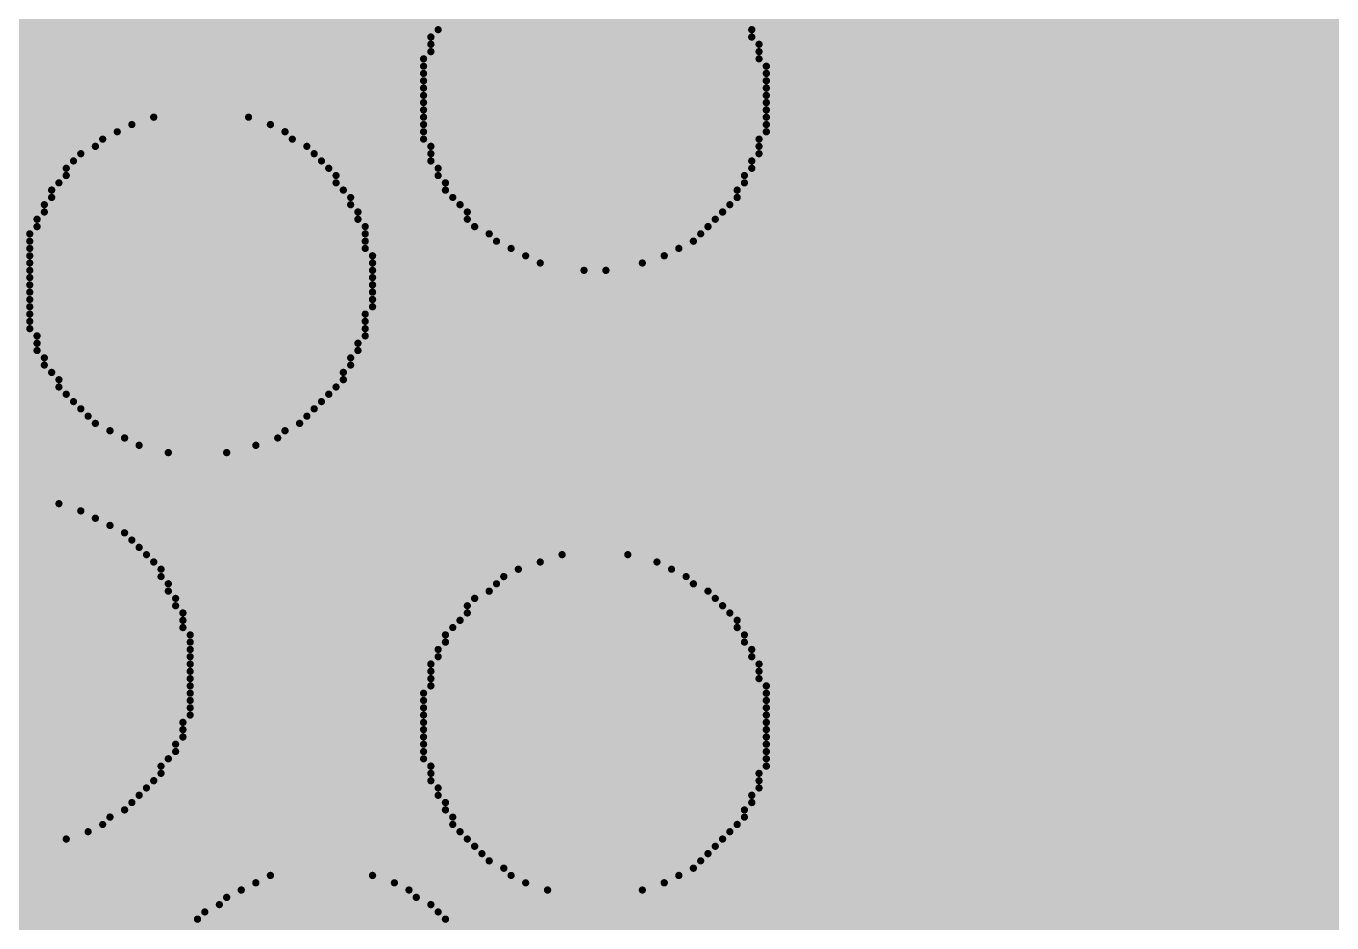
# Model space of a CAD drawing. Header units: inches. Extents: x 0 to 5455, y -5 to 5444.
# Drawn here: x 19.998 to 21.135, y 33.281 to 34.062 of the extents above; entities that cross this region are included whole.
import ezdxf

# ---------------------------------------------------------------- set-up
doc = ezdxf.new("R2010")
doc.units = ezdxf.units.IN
for name, color, linetype in [('Bottom Overlay', 54, 'Continuous'), ('PCBD Notes', 76, 'Continuous'), ('Top Courtyard', 56, 'Continuous'), ('Top Layer', 1, 'Continuous'), ('Top Solder', 216, 'Continuous')]:
    doc.layers.add(name, color=color, linetype=linetype)

# ---------------------------------------------------------------- blocks, each defined once
blk = doc.blocks.new('FIDUCIAL_IPC_7351A_31')
at = {"layer": 'Top Layer'}
h = blk.add_hatch(color=1, dxfattribs=at)
edge = h.paths.add_edge_path()
edge.add_arc((0, 0), 0.5, 0, 360)
at = {"layer": 'Top Solder'}
h = blk.add_hatch(color=216, dxfattribs=at)
edge = h.paths.add_edge_path()
edge.add_arc((0, 0), 1.5, 0, 360)
at = {"layer": 'PCBD Notes'}
blk.add_lwpolyline([(5, 0, 0.254, 0.254, 1), (-5, 0, 0.254, 0.254, 1)], format="xyseb", close=True, dxfattribs=at)
at = {"layer": 'Top Courtyard'}
for points in [[(0, -0.5, 0.1, 0.1, 0), (0, 0.5, 0.1, 0.1, 0)], [(-0.5, 0, 0.1, 0.1, 0), (0.5, 0, 0.1, 0.1, 0)]]:
    blk.add_lwpolyline(points, format="xyseb", dxfattribs=at)
for points in [[(-0.525, 0, 0.05, 0.05, 1), (-0.475, 0, 0.05, 0.05, 1)], [(-0.025, -0.5, 0.05, 0.05, 1), (0.025, -0.5, 0.05, 0.05, 1)]]:
    blk.add_lwpolyline(points, format="xyseb", close=True, dxfattribs=at)
blk = doc.blocks.new('5394DE47_A0E8_4329_8464_7791B7C19310_33')
at = {"layer": 'Bottom Overlay'}
for points in [[(1.697, -4.3278, 0.00635, 0.00635, 0), (1.4811, -4.3278, 0.00635, 0.00635, 0)], [(1.6906, -4.3341, 0.00635, 0.00635, 0), (1.4874, -4.3341, 0.00635, 0.00635, 0)], [(1.6779, -4.3405, 0.00635, 0.00635, 0), (1.4938, -4.3405, 0.00635, 0.00635, 0)], [(1.3922, -4.3532, 0.00635, 0.00635, 0), (1.3096, -4.3532, 0.00635, 0.00635, 0)], [(1.6716, -4.3468, 0.00635, 0.00635, 0), (1.5065, -4.3468, 0.00635, 0.00635, 0)], [(1.6589, -4.3532, 0.00635, 0.00635, 0), (1.5128, -4.3532, 0.00635, 0.00635, 0)], [(1.4239, -4.3659, 0.00635, 0.00635, 0), (1.2779, -4.3659, 0.00635, 0.00635, 0)], [(1.4112, -4.3595, 0.00635, 0.00635, 0), (1.2906, -4.3595, 0.00635, 0.00635, 0)], [(1.6462, -4.3595, 0.00635, 0.00635, 0), (1.5255, -4.3595, 0.00635, 0.00635, 0)], [(1.6335, -4.3659, 0.00635, 0.00635, 0), (1.5446, -4.3659, 0.00635, 0.00635, 0)], [(1.443, -4.3786, 0.00635, 0.00635, 0), (1.2588, -4.3786, 0.00635, 0.00635, 0)], [(1.4303, -4.3722, 0.00635, 0.00635, 0), (1.2652, -4.3722, 0.00635, 0.00635, 0)], [(1.4557, -4.3913, 0.00635, 0.00635, 0), (1.2461, -4.3913, 0.00635, 0.00635, 0)], [(1.4493, -4.3849, 0.00635, 0.00635, 0), (1.2525, -4.3849, 0.00635, 0.00635, 0)], [(1.462, -4.3976, 0.00635, 0.00635, 0), (1.2398, -4.3976, 0.00635, 0.00635, 0)], [(1.8875, -4.3976, 0.00635, 0.00635, 0), (1.8113, -4.3976, 0.00635, 0.00635, 0)], [(1.4747, -4.4103, 0.00635, 0.00635, 0), (1.2271, -4.4103, 0.00635, 0.00635, 0)], [(1.4684, -4.404, 0.00635, 0.00635, 0), (1.2334, -4.404, 0.00635, 0.00635, 0)], [(1.9256, -4.4103, 0.00635, 0.00635, 0), (1.7795, -4.4103, 0.00635, 0.00635, 0)], [(1.9065, -4.404, 0.00635, 0.00635, 0), (1.7922, -4.404, 0.00635, 0.00635, 0)], [(1.4747, -4.4167, 0.00635, 0.00635, 0), (1.2207, -4.4167, 0.00635, 0.00635, 0)], [(1.4811, -4.423, 0.00635, 0.00635, 0), (1.2207, -4.423, 0.00635, 0.00635, 0)], [(1.9446, -4.423, 0.00635, 0.00635, 0), (1.7605, -4.423, 0.00635, 0.00635, 0)], [(1.9319, -4.4167, 0.00635, 0.00635, 0), (1.7732, -4.4167, 0.00635, 0.00635, 0)], [(1.4811, -4.4294, 0.00635, 0.00635, 0), (1.2144, -4.4294, 0.00635, 0.00635, 0)], [(1.4874, -4.4357, 0.00635, 0.00635, 0), (1.2144, -4.4357, 0.00635, 0.00635, 0)], [(1.9573, -4.4357, 0.00635, 0.00635, 0), (1.7478, -4.4357, 0.00635, 0.00635, 0)], [(1.951, -4.4294, 0.00635, 0.00635, 0), (1.7541, -4.4294, 0.00635, 0.00635, 0)], [(1.4874, -4.4421, 0.00635, 0.00635, 0), (1.208, -4.4421, 0.00635, 0.00635, 0)], [(1.4938, -4.4484, 0.00635, 0.00635, 0), (1.208, -4.4484, 0.00635, 0.00635, 0)], [(1.97, -4.4484, 0.00635, 0.00635, 0), (1.7351, -4.4484, 0.00635, 0.00635, 0)], [(1.9637, -4.4421, 0.00635, 0.00635, 0), (1.7414, -4.4421, 0.00635, 0.00635, 0)], [(1.4938, -4.4548, 0.00635, 0.00635, 0), (1.208, -4.4548, 0.00635, 0.00635, 0)], [(1.9764, -4.4548, 0.00635, 0.00635, 0), (1.7287, -4.4548, 0.00635, 0.00635, 0)], [(1.4938, -4.4611, 0.00635, 0.00635, 0), (1.2017, -4.4611, 0.00635, 0.00635, 0)], [(1.5001, -4.4675, 0.00635, 0.00635, 0), (1.2017, -4.4675, 0.00635, 0.00635, 0)], [(1.9827, -4.4675, 0.00635, 0.00635, 0), (1.7224, -4.4675, 0.00635, 0.00635, 0)], [(1.9764, -4.4611, 0.00635, 0.00635, 0), (1.7287, -4.4611, 0.00635, 0.00635, 0)], [(1.5001, -4.4738, 0.00635, 0.00635, 0), (1.2017, -4.4738, 0.00635, 0.00635, 0)], [(1.5001, -4.4802, 0.00635, 0.00635, 0), (1.2017, -4.4802, 0.00635, 0.00635, 0)], [(1.9827, -4.4738, 0.00635, 0.00635, 0), (1.716, -4.4738, 0.00635, 0.00635, 0)], [(1.9891, -4.4802, 0.00635, 0.00635, 0), (1.716, -4.4802, 0.00635, 0.00635, 0)], [(1.5001, -4.4865, 0.00635, 0.00635, 0), (1.2017, -4.4865, 0.00635, 0.00635, 0)], [(1.5001, -4.4929, 0.00635, 0.00635, 0), (1.2017, -4.4929, 0.00635, 0.00635, 0)], [(1.9891, -4.4865, 0.00635, 0.00635, 0), (1.7097, -4.4865, 0.00635, 0.00635, 0)], [(1.9954, -4.4929, 0.00635, 0.00635, 0), (1.7097, -4.4929, 0.00635, 0.00635, 0)], [(1.5001, -4.4992, 0.00635, 0.00635, 0), (1.2017, -4.4992, 0.00635, 0.00635, 0)], [(1.9954, -4.4992, 0.00635, 0.00635, 0), (1.7097, -4.4992, 0.00635, 0.00635, 0)], [(1.5001, -4.5056, 0.00635, 0.00635, 0), (1.2017, -4.5056, 0.00635, 0.00635, 0)], [(1.5001, -4.5119, 0.00635, 0.00635, 0), (1.2017, -4.5119, 0.00635, 0.00635, 0)], [(1.9954, -4.5056, 0.00635, 0.00635, 0), (1.7033, -4.5056, 0.00635, 0.00635, 0)], [(2.0018, -4.5119, 0.00635, 0.00635, 0), (1.7033, -4.5119, 0.00635, 0.00635, 0)], [(1.5001, -4.5183, 0.00635, 0.00635, 0), (1.2017, -4.5183, 0.00635, 0.00635, 0)], [(1.5001, -4.5246, 0.00635, 0.00635, 0), (1.2017, -4.5246, 0.00635, 0.00635, 0)], [(2.0018, -4.5183, 0.00635, 0.00635, 0), (1.7033, -4.5183, 0.00635, 0.00635, 0)], [(2.0018, -4.5246, 0.00635, 0.00635, 0), (1.7033, -4.5246, 0.00635, 0.00635, 0)], [(1.4938, -4.531, 0.00635, 0.00635, 0), (1.2017, -4.531, 0.00635, 0.00635, 0)], [(1.4938, -4.5373, 0.00635, 0.00635, 0), (1.208, -4.5373, 0.00635, 0.00635, 0)], [(2.0018, -4.531, 0.00635, 0.00635, 0), (1.7033, -4.531, 0.00635, 0.00635, 0)], [(2.0018, -4.5373, 0.00635, 0.00635, 0), (1.7033, -4.5373, 0.00635, 0.00635, 0)], [(1.4938, -4.5437, 0.00635, 0.00635, 0), (1.208, -4.5437, 0.00635, 0.00635, 0)], [(1.4938, -4.55, 0.00635, 0.00635, 0), (1.208, -4.55, 0.00635, 0.00635, 0)], [(2.0018, -4.5437, 0.00635, 0.00635, 0), (1.7033, -4.5437, 0.00635, 0.00635, 0)], [(2.0018, -4.55, 0.00635, 0.00635, 0), (1.7033, -4.55, 0.00635, 0.00635, 0)], [(1.4874, -4.5564, 0.00635, 0.00635, 0), (1.2144, -4.5564, 0.00635, 0.00635, 0)], [(2.0018, -4.5564, 0.00635, 0.00635, 0), (1.7033, -4.5564, 0.00635, 0.00635, 0)], [(1.4874, -4.5627, 0.00635, 0.00635, 0), (1.2144, -4.5627, 0.00635, 0.00635, 0)], [(1.4811, -4.5691, 0.00635, 0.00635, 0), (1.2207, -4.5691, 0.00635, 0.00635, 0)], [(2.0018, -4.5627, 0.00635, 0.00635, 0), (1.7033, -4.5627, 0.00635, 0.00635, 0)], [(2.0018, -4.5691, 0.00635, 0.00635, 0), (1.7033, -4.5691, 0.00635, 0.00635, 0)], [(1.4811, -4.5754, 0.00635, 0.00635, 0), (1.2207, -4.5754, 0.00635, 0.00635, 0)], [(1.4747, -4.5818, 0.00635, 0.00635, 0), (1.2271, -4.5818, 0.00635, 0.00635, 0)], [(1.9954, -4.5754, 0.00635, 0.00635, 0), (1.7033, -4.5754, 0.00635, 0.00635, 0)], [(1.9954, -4.5818, 0.00635, 0.00635, 0), (1.7097, -4.5818, 0.00635, 0.00635, 0)], [(1.4684, -4.5881, 0.00635, 0.00635, 0), (1.2271, -4.5881, 0.00635, 0.00635, 0)], [(1.462, -4.5945, 0.00635, 0.00635, 0), (1.2334, -4.5945, 0.00635, 0.00635, 0)], [(1.9954, -4.5881, 0.00635, 0.00635, 0), (1.7097, -4.5881, 0.00635, 0.00635, 0)], [(1.9954, -4.5945, 0.00635, 0.00635, 0), (1.7097, -4.5945, 0.00635, 0.00635, 0)], [(1.462, -4.6008, 0.00635, 0.00635, 0), (1.2398, -4.6008, 0.00635, 0.00635, 0)], [(1.4557, -4.6072, 0.00635, 0.00635, 0), (1.2461, -4.6072, 0.00635, 0.00635, 0)], [(1.9891, -4.6008, 0.00635, 0.00635, 0), (1.716, -4.6008, 0.00635, 0.00635, 0)], [(1.9891, -4.6072, 0.00635, 0.00635, 0), (1.716, -4.6072, 0.00635, 0.00635, 0)], [(1.443, -4.6135, 0.00635, 0.00635, 0), (1.2525, -4.6135, 0.00635, 0.00635, 0)], [(1.9827, -4.6135, 0.00635, 0.00635, 0), (1.7224, -4.6135, 0.00635, 0.00635, 0)], [(1.4366, -4.6199, 0.00635, 0.00635, 0), (1.2652, -4.6199, 0.00635, 0.00635, 0)], [(1.4303, -4.6262, 0.00635, 0.00635, 0), (1.2715, -4.6262, 0.00635, 0.00635, 0)], [(1.9827, -4.6199, 0.00635, 0.00635, 0), (1.7224, -4.6199, 0.00635, 0.00635, 0)], [(1.9764, -4.6262, 0.00635, 0.00635, 0), (1.7287, -4.6262, 0.00635, 0.00635, 0)], [(1.4176, -4.6326, 0.00635, 0.00635, 0), (1.2842, -4.6326, 0.00635, 0.00635, 0)], [(1.3985, -4.6389, 0.00635, 0.00635, 0), (1.2969, -4.6389, 0.00635, 0.00635, 0)], [(1.97, -4.6326, 0.00635, 0.00635, 0), (1.7287, -4.6326, 0.00635, 0.00635, 0)], [(1.97, -4.6389, 0.00635, 0.00635, 0), (1.7351, -4.6389, 0.00635, 0.00635, 0)], [(1.3795, -4.6453, 0.00635, 0.00635, 0), (1.3223, -4.6453, 0.00635, 0.00635, 0)], [(1.9637, -4.6453, 0.00635, 0.00635, 0), (1.7414, -4.6453, 0.00635, 0.00635, 0)], [(1.9573, -4.6516, 0.00635, 0.00635, 0), (1.7478, -4.6516, 0.00635, 0.00635, 0)], [(1.951, -4.658, 0.00635, 0.00635, 0), (1.7541, -4.658, 0.00635, 0.00635, 0)], [(1.9383, -4.6643, 0.00635, 0.00635, 0), (1.7605, -4.6643, 0.00635, 0.00635, 0)], [(1.9319, -4.6707, 0.00635, 0.00635, 0), (1.7732, -4.6707, 0.00635, 0.00635, 0)], [(1.9192, -4.677, 0.00635, 0.00635, 0), (1.7859, -4.677, 0.00635, 0.00635, 0)], [(1.9065, -4.6834, 0.00635, 0.00635, 0), (1.7986, -4.6834, 0.00635, 0.00635, 0)], [(1.8811, -4.6897, 0.00635, 0.00635, 0), (1.8176, -4.6897, 0.00635, 0.00635, 0)], [(1.7478, -4.7405, 0.00635, 0.00635, 0), (1.6462, -4.7405, 0.00635, 0.00635, 0)], [(1.7224, -4.7342, 0.00635, 0.00635, 0), (1.6716, -4.7342, 0.00635, 0.00635, 0)], [(1.7732, -4.7532, 0.00635, 0.00635, 0), (1.6208, -4.7532, 0.00635, 0.00635, 0)], [(1.7605, -4.7469, 0.00635, 0.00635, 0), (1.6271, -4.7469, 0.00635, 0.00635, 0)], [(1.7922, -4.7659, 0.00635, 0.00635, 0), (1.6017, -4.7659, 0.00635, 0.00635, 0)], [(1.7859, -4.7596, 0.00635, 0.00635, 0), (1.6081, -4.7596, 0.00635, 0.00635, 0)], [(1.7986, -4.7723, 0.00635, 0.00635, 0), (1.5954, -4.7723, 0.00635, 0.00635, 0)], [(1.8113, -4.785, 0.00635, 0.00635, 0), (1.5827, -4.785, 0.00635, 0.00635, 0)], [(1.8049, -4.7786, 0.00635, 0.00635, 0), (1.589, -4.7786, 0.00635, 0.00635, 0)], [(1.8176, -4.7977, 0.00635, 0.00635, 0), (1.57, -4.7977, 0.00635, 0.00635, 0)], [(1.8176, -4.7913, 0.00635, 0.00635, 0), (1.5763, -4.7913, 0.00635, 0.00635, 0)], [(1.8303, -4.8104, 0.00635, 0.00635, 0), (1.5636, -4.8104, 0.00635, 0.00635, 0)], [(1.824, -4.804, 0.00635, 0.00635, 0), (1.57, -4.804, 0.00635, 0.00635, 0)], [(1.8367, -4.8231, 0.00635, 0.00635, 0), (1.5573, -4.8231, 0.00635, 0.00635, 0)], [(1.8303, -4.8167, 0.00635, 0.00635, 0), (1.5636, -4.8167, 0.00635, 0.00635, 0)], [(1.8367, -4.8294, 0.00635, 0.00635, 0), (1.5573, -4.8294, 0.00635, 0.00635, 0)], [(1.8367, -4.8358, 0.00635, 0.00635, 0), (1.5509, -4.8358, 0.00635, 0.00635, 0)], [(1.843, -4.8421, 0.00635, 0.00635, 0), (1.5509, -4.8421, 0.00635, 0.00635, 0)], [(1.843, -4.8485, 0.00635, 0.00635, 0), (1.5509, -4.8485, 0.00635, 0.00635, 0)], [(1.843, -4.8548, 0.00635, 0.00635, 0), (1.5509, -4.8548, 0.00635, 0.00635, 0)], [(1.843, -4.8612, 0.00635, 0.00635, 0), (1.5446, -4.8612, 0.00635, 0.00635, 0)], [(1.843, -4.8675, 0.00635, 0.00635, 0), (1.5446, -4.8675, 0.00635, 0.00635, 0)], [(1.843, -4.8739, 0.00635, 0.00635, 0), (1.5446, -4.8739, 0.00635, 0.00635, 0)], [(1.843, -4.8802, 0.00635, 0.00635, 0), (1.5446, -4.8802, 0.00635, 0.00635, 0)], [(1.843, -4.8866, 0.00635, 0.00635, 0), (1.5446, -4.8866, 0.00635, 0.00635, 0)], [(1.3985, -4.8993, 0.00635, 0.00635, 0), (1.3096, -4.8993, 0.00635, 0.00635, 0)], [(1.3604, -4.8929, 0.00635, 0.00635, 0), (1.3414, -4.8929, 0.00635, 0.00635, 0)], [(1.843, -4.8929, 0.00635, 0.00635, 0), (1.5446, -4.8929, 0.00635, 0.00635, 0)], [(1.843, -4.8993, 0.00635, 0.00635, 0), (1.5446, -4.8993, 0.00635, 0.00635, 0)], [(1.4239, -4.912, 0.00635, 0.00635, 0), (1.2779, -4.912, 0.00635, 0.00635, 0)], [(1.4112, -4.9056, 0.00635, 0.00635, 0), (1.2906, -4.9056, 0.00635, 0.00635, 0)], [(1.843, -4.9056, 0.00635, 0.00635, 0), (1.5446, -4.9056, 0.00635, 0.00635, 0)], [(1.843, -4.912, 0.00635, 0.00635, 0), (1.5509, -4.912, 0.00635, 0.00635, 0)], [(1.443, -4.9247, 0.00635, 0.00635, 0), (1.2588, -4.9247, 0.00635, 0.00635, 0)], [(1.4366, -4.9183, 0.00635, 0.00635, 0), (1.2652, -4.9183, 0.00635, 0.00635, 0)], [(1.843, -4.9183, 0.00635, 0.00635, 0), (1.5509, -4.9183, 0.00635, 0.00635, 0)], [(1.843, -4.9247, 0.00635, 0.00635, 0), (1.5509, -4.9247, 0.00635, 0.00635, 0)], [(1.462, -4.9374, 0.00635, 0.00635, 0), (1.2461, -4.9374, 0.00635, 0.00635, 0)], [(1.4557, -4.931, 0.00635, 0.00635, 0), (1.2525, -4.931, 0.00635, 0.00635, 0)], [(1.8367, -4.931, 0.00635, 0.00635, 0), (1.5509, -4.931, 0.00635, 0.00635, 0)], [(1.8367, -4.9374, 0.00635, 0.00635, 0), (1.5573, -4.9374, 0.00635, 0.00635, 0)], [(1.462, -4.9437, 0.00635, 0.00635, 0), (1.2398, -4.9437, 0.00635, 0.00635, 0)], [(1.8303, -4.9437, 0.00635, 0.00635, 0), (1.5573, -4.9437, 0.00635, 0.00635, 0)], [(1.4747, -4.9564, 0.00635, 0.00635, 0), (1.2271, -4.9564, 0.00635, 0.00635, 0)], [(1.4684, -4.9501, 0.00635, 0.00635, 0), (1.2334, -4.9501, 0.00635, 0.00635, 0)], [(1.8303, -4.9501, 0.00635, 0.00635, 0), (1.5636, -4.9501, 0.00635, 0.00635, 0)], [(1.824, -4.9564, 0.00635, 0.00635, 0), (1.5636, -4.9564, 0.00635, 0.00635, 0)], [(1.4811, -4.9691, 0.00635, 0.00635, 0), (1.2207, -4.9691, 0.00635, 0.00635, 0)], [(1.4811, -4.9628, 0.00635, 0.00635, 0), (1.2271, -4.9628, 0.00635, 0.00635, 0)], [(1.824, -4.9628, 0.00635, 0.00635, 0), (1.57, -4.9628, 0.00635, 0.00635, 0)], [(1.8176, -4.9691, 0.00635, 0.00635, 0), (1.5763, -4.9691, 0.00635, 0.00635, 0)], [(1.4874, -4.9818, 0.00635, 0.00635, 0), (1.2144, -4.9818, 0.00635, 0.00635, 0)], [(1.4874, -4.9755, 0.00635, 0.00635, 0), (1.2207, -4.9755, 0.00635, 0.00635, 0)], [(1.8113, -4.9755, 0.00635, 0.00635, 0), (1.5763, -4.9755, 0.00635, 0.00635, 0)], [(1.8113, -4.9818, 0.00635, 0.00635, 0), (1.5827, -4.9818, 0.00635, 0.00635, 0)], [(1.4938, -4.9882, 0.00635, 0.00635, 0), (1.2144, -4.9882, 0.00635, 0.00635, 0)], [(1.8049, -4.9882, 0.00635, 0.00635, 0), (1.589, -4.9882, 0.00635, 0.00635, 0)], [(1.4938, -4.9945, 0.00635, 0.00635, 0), (1.208, -4.9945, 0.00635, 0.00635, 0)], [(1.4938, -5.0009, 0.00635, 0.00635, 0), (1.208, -5.0009, 0.00635, 0.00635, 0)], [(1.7986, -4.9945, 0.00635, 0.00635, 0), (1.5954, -4.9945, 0.00635, 0.00635, 0)], [(1.7859, -5.0009, 0.00635, 0.00635, 0), (1.6017, -5.0009, 0.00635, 0.00635, 0)], [(1.5001, -5.0136, 0.00635, 0.00635, 0), (1.2017, -5.0136, 0.00635, 0.00635, 0)], [(1.5001, -5.0072, 0.00635, 0.00635, 0), (1.208, -5.0072, 0.00635, 0.00635, 0)], [(1.7795, -5.0072, 0.00635, 0.00635, 0), (1.6144, -5.0072, 0.00635, 0.00635, 0)], [(1.7668, -5.0136, 0.00635, 0.00635, 0), (1.6208, -5.0136, 0.00635, 0.00635, 0)], [(1.5001, -5.0199, 0.00635, 0.00635, 0), (1.2017, -5.0199, 0.00635, 0.00635, 0)], [(1.5001, -5.0263, 0.00635, 0.00635, 0), (1.2017, -5.0263, 0.00635, 0.00635, 0)], [(1.7541, -5.0199, 0.00635, 0.00635, 0), (1.6335, -5.0199, 0.00635, 0.00635, 0)], [(1.7351, -5.0263, 0.00635, 0.00635, 0), (1.6525, -5.0263, 0.00635, 0.00635, 0)], [(1.5001, -5.0326, 0.00635, 0.00635, 0), (1.2017, -5.0326, 0.00635, 0.00635, 0)], [(1.5001, -5.039, 0.00635, 0.00635, 0), (1.2017, -5.039, 0.00635, 0.00635, 0)], [(1.5001, -5.0453, 0.00635, 0.00635, 0), (1.2017, -5.0453, 0.00635, 0.00635, 0)], [(1.5001, -5.0517, 0.00635, 0.00635, 0), (1.2017, -5.0517, 0.00635, 0.00635, 0)], [(1.5001, -5.058, 0.00635, 0.00635, 0), (1.2017, -5.058, 0.00635, 0.00635, 0)], [(1.5001, -5.0644, 0.00635, 0.00635, 0), (1.2017, -5.0644, 0.00635, 0.00635, 0)], [(1.5001, -5.0707, 0.00635, 0.00635, 0), (1.2017, -5.0707, 0.00635, 0.00635, 0)], [(1.5001, -5.0771, 0.00635, 0.00635, 0), (1.208, -5.0771, 0.00635, 0.00635, 0)], [(1.4938, -5.0834, 0.00635, 0.00635, 0), (1.208, -5.0834, 0.00635, 0.00635, 0)], [(1.4938, -5.0898, 0.00635, 0.00635, 0), (1.208, -5.0898, 0.00635, 0.00635, 0)], [(1.4938, -5.0961, 0.00635, 0.00635, 0), (1.2144, -5.0961, 0.00635, 0.00635, 0)], [(1.4874, -5.1025, 0.00635, 0.00635, 0), (1.2144, -5.1025, 0.00635, 0.00635, 0)]]:
    blk.add_lwpolyline(points, format="xyseb", dxfattribs=at)
for points in [[(1.4795, -4.3278, 0.00317, 0.00317, 1), (1.4827, -4.3278, 0.00317, 0.00317, 1)], [(1.4859, -4.3341, 0.00317, 0.00317, 1), (1.489, -4.3341, 0.00317, 0.00317, 1)], [(1.6891, -4.3341, 0.00317, 0.00317, 1), (1.6922, -4.3341, 0.00317, 0.00317, 1)], [(1.6954, -4.3278, 0.00317, 0.00317, 1), (1.6986, -4.3278, 0.00317, 0.00317, 1)], [(1.4922, -4.3405, 0.00317, 0.00317, 1), (1.4954, -4.3405, 0.00317, 0.00317, 1)], [(1.6764, -4.3405, 0.00317, 0.00317, 1), (1.6795, -4.3405, 0.00317, 0.00317, 1)], [(1.3081, -4.3532, 0.00317, 0.00317, 1), (1.3112, -4.3532, 0.00317, 0.00317, 1)], [(1.3906, -4.3532, 0.00317, 0.00317, 1), (1.3938, -4.3532, 0.00317, 0.00317, 1)], [(1.5049, -4.3468, 0.00317, 0.00317, 1), (1.5081, -4.3468, 0.00317, 0.00317, 1)], [(1.5113, -4.3532, 0.00317, 0.00317, 1), (1.5144, -4.3532, 0.00317, 0.00317, 1)], [(1.6573, -4.3532, 0.00317, 0.00317, 1), (1.6605, -4.3532, 0.00317, 0.00317, 1)], [(1.67, -4.3468, 0.00317, 0.00317, 1), (1.6732, -4.3468, 0.00317, 0.00317, 1)], [(1.2763, -4.3659, 0.00317, 0.00317, 1), (1.2795, -4.3659, 0.00317, 0.00317, 1)], [(1.289, -4.3595, 0.00317, 0.00317, 1), (1.2922, -4.3595, 0.00317, 0.00317, 1)], [(1.4097, -4.3595, 0.00317, 0.00317, 1), (1.4128, -4.3595, 0.00317, 0.00317, 1)], [(1.4224, -4.3659, 0.00317, 0.00317, 1), (1.4255, -4.3659, 0.00317, 0.00317, 1)], [(1.524, -4.3595, 0.00317, 0.00317, 1), (1.5271, -4.3595, 0.00317, 0.00317, 1)], [(1.543, -4.3659, 0.00317, 0.00317, 1), (1.5462, -4.3659, 0.00317, 0.00317, 1)], [(1.6319, -4.3659, 0.00317, 0.00317, 1), (1.6351, -4.3659, 0.00317, 0.00317, 1)], [(1.6446, -4.3595, 0.00317, 0.00317, 1), (1.6478, -4.3595, 0.00317, 0.00317, 1)], [(1.2573, -4.3786, 0.00317, 0.00317, 1), (1.2604, -4.3786, 0.00317, 0.00317, 1)], [(1.2636, -4.3722, 0.00317, 0.00317, 1), (1.2668, -4.3722, 0.00317, 0.00317, 1)], [(1.4287, -4.3722, 0.00317, 0.00317, 1), (1.4319, -4.3722, 0.00317, 0.00317, 1)], [(1.4414, -4.3786, 0.00317, 0.00317, 1), (1.4446, -4.3786, 0.00317, 0.00317, 1)], [(1.2446, -4.3913, 0.00317, 0.00317, 1), (1.2477, -4.3913, 0.00317, 0.00317, 1)], [(1.2509, -4.3849, 0.00317, 0.00317, 1), (1.2541, -4.3849, 0.00317, 0.00317, 1)], [(1.4478, -4.3849, 0.00317, 0.00317, 1), (1.4509, -4.3849, 0.00317, 0.00317, 1)], [(1.4541, -4.3913, 0.00317, 0.00317, 1), (1.4573, -4.3913, 0.00317, 0.00317, 1)], [(1.2382, -4.3976, 0.00317, 0.00317, 1), (1.2414, -4.3976, 0.00317, 0.00317, 1)], [(1.4605, -4.3976, 0.00317, 0.00317, 1), (1.4636, -4.3976, 0.00317, 0.00317, 1)], [(1.8097, -4.3976, 0.00317, 0.00317, 1), (1.8129, -4.3976, 0.00317, 0.00317, 1)], [(1.2255, -4.4103, 0.00317, 0.00317, 1), (1.2287, -4.4103, 0.00317, 0.00317, 1)], [(1.2319, -4.404, 0.00317, 0.00317, 1), (1.235, -4.404, 0.00317, 0.00317, 1)], [(1.4668, -4.404, 0.00317, 0.00317, 1), (1.47, -4.404, 0.00317, 0.00317, 1)], [(1.4732, -4.4103, 0.00317, 0.00317, 1), (1.4763, -4.4103, 0.00317, 0.00317, 1)], [(1.778, -4.4103, 0.00317, 0.00317, 1), (1.7811, -4.4103, 0.00317, 0.00317, 1)], [(1.7907, -4.404, 0.00317, 0.00317, 1), (1.7938, -4.404, 0.00317, 0.00317, 1)], [(1.2192, -4.4167, 0.00317, 0.00317, 1), (1.2223, -4.4167, 0.00317, 0.00317, 1)], [(1.2192, -4.423, 0.00317, 0.00317, 1), (1.2223, -4.423, 0.00317, 0.00317, 1)], [(1.4732, -4.4167, 0.00317, 0.00317, 1), (1.4763, -4.4167, 0.00317, 0.00317, 1)], [(1.4795, -4.423, 0.00317, 0.00317, 1), (1.4827, -4.423, 0.00317, 0.00317, 1)], [(1.7589, -4.423, 0.00317, 0.00317, 1), (1.7621, -4.423, 0.00317, 0.00317, 1)], [(1.7716, -4.4167, 0.00317, 0.00317, 1), (1.7748, -4.4167, 0.00317, 0.00317, 1)], [(1.2128, -4.4294, 0.00317, 0.00317, 1), (1.216, -4.4294, 0.00317, 0.00317, 1)], [(1.2128, -4.4357, 0.00317, 0.00317, 1), (1.216, -4.4357, 0.00317, 0.00317, 1)], [(1.4795, -4.4294, 0.00317, 0.00317, 1), (1.4827, -4.4294, 0.00317, 0.00317, 1)], [(1.4859, -4.4357, 0.00317, 0.00317, 1), (1.489, -4.4357, 0.00317, 0.00317, 1)], [(1.7462, -4.4357, 0.00317, 0.00317, 1), (1.7494, -4.4357, 0.00317, 0.00317, 1)], [(1.7526, -4.4294, 0.00317, 0.00317, 1), (1.7557, -4.4294, 0.00317, 0.00317, 1)], [(1.2065, -4.4421, 0.00317, 0.00317, 1), (1.2096, -4.4421, 0.00317, 0.00317, 1)], [(1.2065, -4.4484, 0.00317, 0.00317, 1), (1.2096, -4.4484, 0.00317, 0.00317, 1)], [(1.4859, -4.4421, 0.00317, 0.00317, 1), (1.489, -4.4421, 0.00317, 0.00317, 1)], [(1.4922, -4.4484, 0.00317, 0.00317, 1), (1.4954, -4.4484, 0.00317, 0.00317, 1)], [(1.7335, -4.4484, 0.00317, 0.00317, 1), (1.7367, -4.4484, 0.00317, 0.00317, 1)], [(1.7399, -4.4421, 0.00317, 0.00317, 1), (1.743, -4.4421, 0.00317, 0.00317, 1)], [(1.2065, -4.4548, 0.00317, 0.00317, 1), (1.2096, -4.4548, 0.00317, 0.00317, 1)], [(1.4922, -4.4548, 0.00317, 0.00317, 1), (1.4954, -4.4548, 0.00317, 0.00317, 1)], [(1.7272, -4.4548, 0.00317, 0.00317, 1), (1.7303, -4.4548, 0.00317, 0.00317, 1)], [(1.2001, -4.4611, 0.00317, 0.00317, 1), (1.2033, -4.4611, 0.00317, 0.00317, 1)], [(1.2001, -4.4675, 0.00317, 0.00317, 1), (1.2033, -4.4675, 0.00317, 0.00317, 1)], [(1.4922, -4.4611, 0.00317, 0.00317, 1), (1.4954, -4.4611, 0.00317, 0.00317, 1)], [(1.4986, -4.4675, 0.00317, 0.00317, 1), (1.5017, -4.4675, 0.00317, 0.00317, 1)], [(1.7208, -4.4675, 0.00317, 0.00317, 1), (1.724, -4.4675, 0.00317, 0.00317, 1)], [(1.7272, -4.4611, 0.00317, 0.00317, 1), (1.7303, -4.4611, 0.00317, 0.00317, 1)], [(1.2001, -4.4738, 0.00317, 0.00317, 1), (1.2033, -4.4738, 0.00317, 0.00317, 1)], [(1.2001, -4.4802, 0.00317, 0.00317, 1), (1.2033, -4.4802, 0.00317, 0.00317, 1)], [(1.4986, -4.4738, 0.00317, 0.00317, 1), (1.5017, -4.4738, 0.00317, 0.00317, 1)], [(1.4986, -4.4802, 0.00317, 0.00317, 1), (1.5017, -4.4802, 0.00317, 0.00317, 1)], [(1.7145, -4.4738, 0.00317, 0.00317, 1), (1.7176, -4.4738, 0.00317, 0.00317, 1)], [(1.7145, -4.4802, 0.00317, 0.00317, 1), (1.7176, -4.4802, 0.00317, 0.00317, 1)], [(1.2001, -4.4865, 0.00317, 0.00317, 1), (1.2033, -4.4865, 0.00317, 0.00317, 1)], [(1.2001, -4.4929, 0.00317, 0.00317, 1), (1.2033, -4.4929, 0.00317, 0.00317, 1)], [(1.4986, -4.4865, 0.00317, 0.00317, 1), (1.5017, -4.4865, 0.00317, 0.00317, 1)], [(1.4986, -4.4929, 0.00317, 0.00317, 1), (1.5017, -4.4929, 0.00317, 0.00317, 1)], [(1.7081, -4.4865, 0.00317, 0.00317, 1), (1.7113, -4.4865, 0.00317, 0.00317, 1)], [(1.7081, -4.4929, 0.00317, 0.00317, 1), (1.7113, -4.4929, 0.00317, 0.00317, 1)], [(1.2001, -4.4992, 0.00317, 0.00317, 1), (1.2033, -4.4992, 0.00317, 0.00317, 1)], [(1.4986, -4.4992, 0.00317, 0.00317, 1), (1.5017, -4.4992, 0.00317, 0.00317, 1)], [(1.7081, -4.4992, 0.00317, 0.00317, 1), (1.7113, -4.4992, 0.00317, 0.00317, 1)], [(1.2001, -4.5056, 0.00317, 0.00317, 1), (1.2033, -4.5056, 0.00317, 0.00317, 1)], [(1.2001, -4.5119, 0.00317, 0.00317, 1), (1.2033, -4.5119, 0.00317, 0.00317, 1)], [(1.4986, -4.5056, 0.00317, 0.00317, 1), (1.5017, -4.5056, 0.00317, 0.00317, 1)], [(1.4986, -4.5119, 0.00317, 0.00317, 1), (1.5017, -4.5119, 0.00317, 0.00317, 1)], [(1.7018, -4.5056, 0.00317, 0.00317, 1), (1.7049, -4.5056, 0.00317, 0.00317, 1)], [(1.7018, -4.5119, 0.00317, 0.00317, 1), (1.7049, -4.5119, 0.00317, 0.00317, 1)], [(1.2001, -4.5183, 0.00317, 0.00317, 1), (1.2033, -4.5183, 0.00317, 0.00317, 1)], [(1.2001, -4.5246, 0.00317, 0.00317, 1), (1.2033, -4.5246, 0.00317, 0.00317, 1)], [(1.4986, -4.5183, 0.00317, 0.00317, 1), (1.5017, -4.5183, 0.00317, 0.00317, 1)], [(1.4986, -4.5246, 0.00317, 0.00317, 1), (1.5017, -4.5246, 0.00317, 0.00317, 1)], [(1.7018, -4.5183, 0.00317, 0.00317, 1), (1.7049, -4.5183, 0.00317, 0.00317, 1)], [(1.7018, -4.5246, 0.00317, 0.00317, 1), (1.7049, -4.5246, 0.00317, 0.00317, 1)], [(1.2001, -4.531, 0.00317, 0.00317, 1), (1.2033, -4.531, 0.00317, 0.00317, 1)], [(1.2065, -4.5373, 0.00317, 0.00317, 1), (1.2096, -4.5373, 0.00317, 0.00317, 1)], [(1.4922, -4.531, 0.00317, 0.00317, 1), (1.4954, -4.531, 0.00317, 0.00317, 1)], [(1.4922, -4.5373, 0.00317, 0.00317, 1), (1.4954, -4.5373, 0.00317, 0.00317, 1)], [(1.7018, -4.531, 0.00317, 0.00317, 1), (1.7049, -4.531, 0.00317, 0.00317, 1)], [(1.7018, -4.5373, 0.00317, 0.00317, 1), (1.7049, -4.5373, 0.00317, 0.00317, 1)], [(1.2065, -4.5437, 0.00317, 0.00317, 1), (1.2096, -4.5437, 0.00317, 0.00317, 1)], [(1.2065, -4.55, 0.00317, 0.00317, 1), (1.2096, -4.55, 0.00317, 0.00317, 1)], [(1.4922, -4.5437, 0.00317, 0.00317, 1), (1.4954, -4.5437, 0.00317, 0.00317, 1)], [(1.4922, -4.55, 0.00317, 0.00317, 1), (1.4954, -4.55, 0.00317, 0.00317, 1)], [(1.7018, -4.5437, 0.00317, 0.00317, 1), (1.7049, -4.5437, 0.00317, 0.00317, 1)], [(1.7018, -4.55, 0.00317, 0.00317, 1), (1.7049, -4.55, 0.00317, 0.00317, 1)], [(1.2128, -4.5564, 0.00317, 0.00317, 1), (1.216, -4.5564, 0.00317, 0.00317, 1)], [(1.4859, -4.5564, 0.00317, 0.00317, 1), (1.489, -4.5564, 0.00317, 0.00317, 1)], [(1.7018, -4.5564, 0.00317, 0.00317, 1), (1.7049, -4.5564, 0.00317, 0.00317, 1)], [(1.2128, -4.5627, 0.00317, 0.00317, 1), (1.216, -4.5627, 0.00317, 0.00317, 1)], [(1.2192, -4.5691, 0.00317, 0.00317, 1), (1.2223, -4.5691, 0.00317, 0.00317, 1)], [(1.4795, -4.5691, 0.00317, 0.00317, 1), (1.4827, -4.5691, 0.00317, 0.00317, 1)], [(1.4859, -4.5627, 0.00317, 0.00317, 1), (1.489, -4.5627, 0.00317, 0.00317, 1)], [(1.7018, -4.5627, 0.00317, 0.00317, 1), (1.7049, -4.5627, 0.00317, 0.00317, 1)], [(1.7018, -4.5691, 0.00317, 0.00317, 1), (1.7049, -4.5691, 0.00317, 0.00317, 1)], [(1.2192, -4.5754, 0.00317, 0.00317, 1), (1.2223, -4.5754, 0.00317, 0.00317, 1)], [(1.2255, -4.5818, 0.00317, 0.00317, 1), (1.2287, -4.5818, 0.00317, 0.00317, 1)], [(1.4732, -4.5818, 0.00317, 0.00317, 1), (1.4763, -4.5818, 0.00317, 0.00317, 1)], [(1.4795, -4.5754, 0.00317, 0.00317, 1), (1.4827, -4.5754, 0.00317, 0.00317, 1)], [(1.7018, -4.5754, 0.00317, 0.00317, 1), (1.7049, -4.5754, 0.00317, 0.00317, 1)], [(1.7081, -4.5818, 0.00317, 0.00317, 1), (1.7113, -4.5818, 0.00317, 0.00317, 1)], [(1.2255, -4.5881, 0.00317, 0.00317, 1), (1.2287, -4.5881, 0.00317, 0.00317, 1)], [(1.2319, -4.5945, 0.00317, 0.00317, 1), (1.235, -4.5945, 0.00317, 0.00317, 1)], [(1.4605, -4.5945, 0.00317, 0.00317, 1), (1.4636, -4.5945, 0.00317, 0.00317, 1)], [(1.4668, -4.5881, 0.00317, 0.00317, 1), (1.47, -4.5881, 0.00317, 0.00317, 1)], [(1.7081, -4.5881, 0.00317, 0.00317, 1), (1.7113, -4.5881, 0.00317, 0.00317, 1)], [(1.7081, -4.5945, 0.00317, 0.00317, 1), (1.7113, -4.5945, 0.00317, 0.00317, 1)], [(1.2382, -4.6008, 0.00317, 0.00317, 1), (1.2414, -4.6008, 0.00317, 0.00317, 1)], [(1.2446, -4.6072, 0.00317, 0.00317, 1), (1.2477, -4.6072, 0.00317, 0.00317, 1)], [(1.4541, -4.6072, 0.00317, 0.00317, 1), (1.4573, -4.6072, 0.00317, 0.00317, 1)], [(1.4605, -4.6008, 0.00317, 0.00317, 1), (1.4636, -4.6008, 0.00317, 0.00317, 1)], [(1.7145, -4.6008, 0.00317, 0.00317, 1), (1.7176, -4.6008, 0.00317, 0.00317, 1)], [(1.7145, -4.6072, 0.00317, 0.00317, 1), (1.7176, -4.6072, 0.00317, 0.00317, 1)], [(1.2509, -4.6135, 0.00317, 0.00317, 1), (1.2541, -4.6135, 0.00317, 0.00317, 1)], [(1.4414, -4.6135, 0.00317, 0.00317, 1), (1.4446, -4.6135, 0.00317, 0.00317, 1)], [(1.7208, -4.6135, 0.00317, 0.00317, 1), (1.724, -4.6135, 0.00317, 0.00317, 1)], [(1.2636, -4.6199, 0.00317, 0.00317, 1), (1.2668, -4.6199, 0.00317, 0.00317, 1)], [(1.27, -4.6262, 0.00317, 0.00317, 1), (1.2731, -4.6262, 0.00317, 0.00317, 1)], [(1.4287, -4.6262, 0.00317, 0.00317, 1), (1.4319, -4.6262, 0.00317, 0.00317, 1)], [(1.4351, -4.6199, 0.00317, 0.00317, 1), (1.4382, -4.6199, 0.00317, 0.00317, 1)], [(1.7208, -4.6199, 0.00317, 0.00317, 1), (1.724, -4.6199, 0.00317, 0.00317, 1)], [(1.7272, -4.6262, 0.00317, 0.00317, 1), (1.7303, -4.6262, 0.00317, 0.00317, 1)], [(1.2827, -4.6326, 0.00317, 0.00317, 1), (1.2858, -4.6326, 0.00317, 0.00317, 1)], [(1.2954, -4.6389, 0.00317, 0.00317, 1), (1.2985, -4.6389, 0.00317, 0.00317, 1)], [(1.397, -4.6389, 0.00317, 0.00317, 1), (1.4001, -4.6389, 0.00317, 0.00317, 1)], [(1.416, -4.6326, 0.00317, 0.00317, 1), (1.4192, -4.6326, 0.00317, 0.00317, 1)], [(1.7272, -4.6326, 0.00317, 0.00317, 1), (1.7303, -4.6326, 0.00317, 0.00317, 1)], [(1.7335, -4.6389, 0.00317, 0.00317, 1), (1.7367, -4.6389, 0.00317, 0.00317, 1)], [(1.3208, -4.6453, 0.00317, 0.00317, 1), (1.3239, -4.6453, 0.00317, 0.00317, 1)], [(1.3779, -4.6453, 0.00317, 0.00317, 1), (1.3811, -4.6453, 0.00317, 0.00317, 1)], [(1.7399, -4.6453, 0.00317, 0.00317, 1), (1.743, -4.6453, 0.00317, 0.00317, 1)], [(1.7462, -4.6516, 0.00317, 0.00317, 1), (1.7494, -4.6516, 0.00317, 0.00317, 1)], [(1.7526, -4.658, 0.00317, 0.00317, 1), (1.7557, -4.658, 0.00317, 0.00317, 1)], [(1.7589, -4.6643, 0.00317, 0.00317, 1), (1.7621, -4.6643, 0.00317, 0.00317, 1)], [(1.7716, -4.6707, 0.00317, 0.00317, 1), (1.7748, -4.6707, 0.00317, 0.00317, 1)], [(1.7843, -4.677, 0.00317, 0.00317, 1), (1.7875, -4.677, 0.00317, 0.00317, 1)], [(1.797, -4.6834, 0.00317, 0.00317, 1), (1.8002, -4.6834, 0.00317, 0.00317, 1)], [(1.8161, -4.6897, 0.00317, 0.00317, 1), (1.8192, -4.6897, 0.00317, 0.00317, 1)], [(1.6446, -4.7405, 0.00317, 0.00317, 1), (1.6478, -4.7405, 0.00317, 0.00317, 1)], [(1.67, -4.7342, 0.00317, 0.00317, 1), (1.6732, -4.7342, 0.00317, 0.00317, 1)], [(1.7208, -4.7342, 0.00317, 0.00317, 1), (1.724, -4.7342, 0.00317, 0.00317, 1)], [(1.7462, -4.7405, 0.00317, 0.00317, 1), (1.7494, -4.7405, 0.00317, 0.00317, 1)], [(1.6192, -4.7532, 0.00317, 0.00317, 1), (1.6224, -4.7532, 0.00317, 0.00317, 1)], [(1.6256, -4.7469, 0.00317, 0.00317, 1), (1.6287, -4.7469, 0.00317, 0.00317, 1)], [(1.7589, -4.7469, 0.00317, 0.00317, 1), (1.7621, -4.7469, 0.00317, 0.00317, 1)], [(1.7716, -4.7532, 0.00317, 0.00317, 1), (1.7748, -4.7532, 0.00317, 0.00317, 1)], [(1.6002, -4.7659, 0.00317, 0.00317, 1), (1.6033, -4.7659, 0.00317, 0.00317, 1)], [(1.6065, -4.7596, 0.00317, 0.00317, 1), (1.6097, -4.7596, 0.00317, 0.00317, 1)], [(1.7843, -4.7596, 0.00317, 0.00317, 1), (1.7875, -4.7596, 0.00317, 0.00317, 1)], [(1.7907, -4.7659, 0.00317, 0.00317, 1), (1.7938, -4.7659, 0.00317, 0.00317, 1)], [(1.5938, -4.7723, 0.00317, 0.00317, 1), (1.597, -4.7723, 0.00317, 0.00317, 1)], [(1.797, -4.7723, 0.00317, 0.00317, 1), (1.8002, -4.7723, 0.00317, 0.00317, 1)], [(1.5811, -4.785, 0.00317, 0.00317, 1), (1.5843, -4.785, 0.00317, 0.00317, 1)], [(1.5875, -4.7786, 0.00317, 0.00317, 1), (1.5906, -4.7786, 0.00317, 0.00317, 1)], [(1.8034, -4.7786, 0.00317, 0.00317, 1), (1.8065, -4.7786, 0.00317, 0.00317, 1)], [(1.8097, -4.785, 0.00317, 0.00317, 1), (1.8129, -4.785, 0.00317, 0.00317, 1)], [(1.5684, -4.7977, 0.00317, 0.00317, 1), (1.5716, -4.7977, 0.00317, 0.00317, 1)], [(1.5748, -4.7913, 0.00317, 0.00317, 1), (1.5779, -4.7913, 0.00317, 0.00317, 1)], [(1.8161, -4.7913, 0.00317, 0.00317, 1), (1.8192, -4.7913, 0.00317, 0.00317, 1)], [(1.8161, -4.7977, 0.00317, 0.00317, 1), (1.8192, -4.7977, 0.00317, 0.00317, 1)], [(1.5621, -4.8104, 0.00317, 0.00317, 1), (1.5652, -4.8104, 0.00317, 0.00317, 1)], [(1.5684, -4.804, 0.00317, 0.00317, 1), (1.5716, -4.804, 0.00317, 0.00317, 1)], [(1.8224, -4.804, 0.00317, 0.00317, 1), (1.8256, -4.804, 0.00317, 0.00317, 1)], [(1.8288, -4.8104, 0.00317, 0.00317, 1), (1.8319, -4.8104, 0.00317, 0.00317, 1)], [(1.5557, -4.8231, 0.00317, 0.00317, 1), (1.5589, -4.8231, 0.00317, 0.00317, 1)], [(1.5621, -4.8167, 0.00317, 0.00317, 1), (1.5652, -4.8167, 0.00317, 0.00317, 1)], [(1.8288, -4.8167, 0.00317, 0.00317, 1), (1.8319, -4.8167, 0.00317, 0.00317, 1)], [(1.8351, -4.8231, 0.00317, 0.00317, 1), (1.8383, -4.8231, 0.00317, 0.00317, 1)], [(1.5557, -4.8294, 0.00317, 0.00317, 1), (1.5589, -4.8294, 0.00317, 0.00317, 1)], [(1.8351, -4.8294, 0.00317, 0.00317, 1), (1.8383, -4.8294, 0.00317, 0.00317, 1)], [(1.5494, -4.8358, 0.00317, 0.00317, 1), (1.5525, -4.8358, 0.00317, 0.00317, 1)], [(1.5494, -4.8421, 0.00317, 0.00317, 1), (1.5525, -4.8421, 0.00317, 0.00317, 1)], [(1.8351, -4.8358, 0.00317, 0.00317, 1), (1.8383, -4.8358, 0.00317, 0.00317, 1)], [(1.8415, -4.8421, 0.00317, 0.00317, 1), (1.8446, -4.8421, 0.00317, 0.00317, 1)], [(1.5494, -4.8485, 0.00317, 0.00317, 1), (1.5525, -4.8485, 0.00317, 0.00317, 1)], [(1.5494, -4.8548, 0.00317, 0.00317, 1), (1.5525, -4.8548, 0.00317, 0.00317, 1)], [(1.8415, -4.8485, 0.00317, 0.00317, 1), (1.8446, -4.8485, 0.00317, 0.00317, 1)], [(1.8415, -4.8548, 0.00317, 0.00317, 1), (1.8446, -4.8548, 0.00317, 0.00317, 1)], [(1.543, -4.8612, 0.00317, 0.00317, 1), (1.5462, -4.8612, 0.00317, 0.00317, 1)], [(1.543, -4.8675, 0.00317, 0.00317, 1), (1.5462, -4.8675, 0.00317, 0.00317, 1)], [(1.8415, -4.8612, 0.00317, 0.00317, 1), (1.8446, -4.8612, 0.00317, 0.00317, 1)], [(1.8415, -4.8675, 0.00317, 0.00317, 1), (1.8446, -4.8675, 0.00317, 0.00317, 1)], [(1.543, -4.8739, 0.00317, 0.00317, 1), (1.5462, -4.8739, 0.00317, 0.00317, 1)], [(1.543, -4.8802, 0.00317, 0.00317, 1), (1.5462, -4.8802, 0.00317, 0.00317, 1)], [(1.8415, -4.8739, 0.00317, 0.00317, 1), (1.8446, -4.8739, 0.00317, 0.00317, 1)], [(1.8415, -4.8802, 0.00317, 0.00317, 1), (1.8446, -4.8802, 0.00317, 0.00317, 1)], [(1.543, -4.8866, 0.00317, 0.00317, 1), (1.5462, -4.8866, 0.00317, 0.00317, 1)], [(1.8415, -4.8866, 0.00317, 0.00317, 1), (1.8446, -4.8866, 0.00317, 0.00317, 1)], [(1.3081, -4.8993, 0.00317, 0.00317, 1), (1.3112, -4.8993, 0.00317, 0.00317, 1)], [(1.3398, -4.8929, 0.00317, 0.00317, 1), (1.343, -4.8929, 0.00317, 0.00317, 1)], [(1.3589, -4.8929, 0.00317, 0.00317, 1), (1.362, -4.8929, 0.00317, 0.00317, 1)], [(1.397, -4.8993, 0.00317, 0.00317, 1), (1.4001, -4.8993, 0.00317, 0.00317, 1)], [(1.543, -4.8929, 0.00317, 0.00317, 1), (1.5462, -4.8929, 0.00317, 0.00317, 1)], [(1.543, -4.8993, 0.00317, 0.00317, 1), (1.5462, -4.8993, 0.00317, 0.00317, 1)], [(1.8415, -4.8929, 0.00317, 0.00317, 1), (1.8446, -4.8929, 0.00317, 0.00317, 1)], [(1.8415, -4.8993, 0.00317, 0.00317, 1), (1.8446, -4.8993, 0.00317, 0.00317, 1)], [(1.2763, -4.912, 0.00317, 0.00317, 1), (1.2795, -4.912, 0.00317, 0.00317, 1)], [(1.289, -4.9056, 0.00317, 0.00317, 1), (1.2922, -4.9056, 0.00317, 0.00317, 1)], [(1.4097, -4.9056, 0.00317, 0.00317, 1), (1.4128, -4.9056, 0.00317, 0.00317, 1)], [(1.4224, -4.912, 0.00317, 0.00317, 1), (1.4255, -4.912, 0.00317, 0.00317, 1)], [(1.543, -4.9056, 0.00317, 0.00317, 1), (1.5462, -4.9056, 0.00317, 0.00317, 1)], [(1.5494, -4.912, 0.00317, 0.00317, 1), (1.5525, -4.912, 0.00317, 0.00317, 1)], [(1.8415, -4.9056, 0.00317, 0.00317, 1), (1.8446, -4.9056, 0.00317, 0.00317, 1)], [(1.8415, -4.912, 0.00317, 0.00317, 1), (1.8446, -4.912, 0.00317, 0.00317, 1)], [(1.2573, -4.9247, 0.00317, 0.00317, 1), (1.2604, -4.9247, 0.00317, 0.00317, 1)], [(1.2636, -4.9183, 0.00317, 0.00317, 1), (1.2668, -4.9183, 0.00317, 0.00317, 1)], [(1.4351, -4.9183, 0.00317, 0.00317, 1), (1.4382, -4.9183, 0.00317, 0.00317, 1)], [(1.4414, -4.9247, 0.00317, 0.00317, 1), (1.4446, -4.9247, 0.00317, 0.00317, 1)], [(1.5494, -4.9183, 0.00317, 0.00317, 1), (1.5525, -4.9183, 0.00317, 0.00317, 1)], [(1.5494, -4.9247, 0.00317, 0.00317, 1), (1.5525, -4.9247, 0.00317, 0.00317, 1)], [(1.8415, -4.9183, 0.00317, 0.00317, 1), (1.8446, -4.9183, 0.00317, 0.00317, 1)], [(1.8415, -4.9247, 0.00317, 0.00317, 1), (1.8446, -4.9247, 0.00317, 0.00317, 1)], [(1.2446, -4.9374, 0.00317, 0.00317, 1), (1.2477, -4.9374, 0.00317, 0.00317, 1)], [(1.2509, -4.931, 0.00317, 0.00317, 1), (1.2541, -4.931, 0.00317, 0.00317, 1)], [(1.4541, -4.931, 0.00317, 0.00317, 1), (1.4573, -4.931, 0.00317, 0.00317, 1)], [(1.4605, -4.9374, 0.00317, 0.00317, 1), (1.4636, -4.9374, 0.00317, 0.00317, 1)], [(1.5494, -4.931, 0.00317, 0.00317, 1), (1.5525, -4.931, 0.00317, 0.00317, 1)], [(1.5557, -4.9374, 0.00317, 0.00317, 1), (1.5589, -4.9374, 0.00317, 0.00317, 1)], [(1.8351, -4.931, 0.00317, 0.00317, 1), (1.8383, -4.931, 0.00317, 0.00317, 1)], [(1.8351, -4.9374, 0.00317, 0.00317, 1), (1.8383, -4.9374, 0.00317, 0.00317, 1)], [(1.2382, -4.9437, 0.00317, 0.00317, 1), (1.2414, -4.9437, 0.00317, 0.00317, 1)], [(1.4605, -4.9437, 0.00317, 0.00317, 1), (1.4636, -4.9437, 0.00317, 0.00317, 1)], [(1.5557, -4.9437, 0.00317, 0.00317, 1), (1.5589, -4.9437, 0.00317, 0.00317, 1)], [(1.8288, -4.9437, 0.00317, 0.00317, 1), (1.8319, -4.9437, 0.00317, 0.00317, 1)], [(1.2255, -4.9564, 0.00317, 0.00317, 1), (1.2287, -4.9564, 0.00317, 0.00317, 1)], [(1.2319, -4.9501, 0.00317, 0.00317, 1), (1.235, -4.9501, 0.00317, 0.00317, 1)], [(1.4668, -4.9501, 0.00317, 0.00317, 1), (1.47, -4.9501, 0.00317, 0.00317, 1)], [(1.4732, -4.9564, 0.00317, 0.00317, 1), (1.4763, -4.9564, 0.00317, 0.00317, 1)], [(1.5621, -4.9501, 0.00317, 0.00317, 1), (1.5652, -4.9501, 0.00317, 0.00317, 1)], [(1.5621, -4.9564, 0.00317, 0.00317, 1), (1.5652, -4.9564, 0.00317, 0.00317, 1)], [(1.8224, -4.9564, 0.00317, 0.00317, 1), (1.8256, -4.9564, 0.00317, 0.00317, 1)], [(1.8288, -4.9501, 0.00317, 0.00317, 1), (1.8319, -4.9501, 0.00317, 0.00317, 1)], [(1.2192, -4.9691, 0.00317, 0.00317, 1), (1.2223, -4.9691, 0.00317, 0.00317, 1)], [(1.2255, -4.9628, 0.00317, 0.00317, 1), (1.2287, -4.9628, 0.00317, 0.00317, 1)], [(1.4795, -4.9628, 0.00317, 0.00317, 1), (1.4827, -4.9628, 0.00317, 0.00317, 1)], [(1.4795, -4.9691, 0.00317, 0.00317, 1), (1.4827, -4.9691, 0.00317, 0.00317, 1)], [(1.5684, -4.9628, 0.00317, 0.00317, 1), (1.5716, -4.9628, 0.00317, 0.00317, 1)], [(1.5748, -4.9691, 0.00317, 0.00317, 1), (1.5779, -4.9691, 0.00317, 0.00317, 1)], [(1.8161, -4.9691, 0.00317, 0.00317, 1), (1.8192, -4.9691, 0.00317, 0.00317, 1)], [(1.8224, -4.9628, 0.00317, 0.00317, 1), (1.8256, -4.9628, 0.00317, 0.00317, 1)], [(1.2128, -4.9818, 0.00317, 0.00317, 1), (1.216, -4.9818, 0.00317, 0.00317, 1)], [(1.2192, -4.9755, 0.00317, 0.00317, 1), (1.2223, -4.9755, 0.00317, 0.00317, 1)], [(1.4859, -4.9755, 0.00317, 0.00317, 1), (1.489, -4.9755, 0.00317, 0.00317, 1)], [(1.4859, -4.9818, 0.00317, 0.00317, 1), (1.489, -4.9818, 0.00317, 0.00317, 1)], [(1.5748, -4.9755, 0.00317, 0.00317, 1), (1.5779, -4.9755, 0.00317, 0.00317, 1)], [(1.5811, -4.9818, 0.00317, 0.00317, 1), (1.5843, -4.9818, 0.00317, 0.00317, 1)], [(1.8097, -4.9755, 0.00317, 0.00317, 1), (1.8129, -4.9755, 0.00317, 0.00317, 1)], [(1.8097, -4.9818, 0.00317, 0.00317, 1), (1.8129, -4.9818, 0.00317, 0.00317, 1)], [(1.2128, -4.9882, 0.00317, 0.00317, 1), (1.216, -4.9882, 0.00317, 0.00317, 1)], [(1.4922, -4.9882, 0.00317, 0.00317, 1), (1.4954, -4.9882, 0.00317, 0.00317, 1)], [(1.5875, -4.9882, 0.00317, 0.00317, 1), (1.5906, -4.9882, 0.00317, 0.00317, 1)], [(1.8034, -4.9882, 0.00317, 0.00317, 1), (1.8065, -4.9882, 0.00317, 0.00317, 1)], [(1.2065, -4.9945, 0.00317, 0.00317, 1), (1.2096, -4.9945, 0.00317, 0.00317, 1)], [(1.2065, -5.0009, 0.00317, 0.00317, 1), (1.2096, -5.0009, 0.00317, 0.00317, 1)], [(1.4922, -4.9945, 0.00317, 0.00317, 1), (1.4954, -4.9945, 0.00317, 0.00317, 1)], [(1.4922, -5.0009, 0.00317, 0.00317, 1), (1.4954, -5.0009, 0.00317, 0.00317, 1)], [(1.5938, -4.9945, 0.00317, 0.00317, 1), (1.597, -4.9945, 0.00317, 0.00317, 1)], [(1.6002, -5.0009, 0.00317, 0.00317, 1), (1.6033, -5.0009, 0.00317, 0.00317, 1)], [(1.7843, -5.0009, 0.00317, 0.00317, 1), (1.7875, -5.0009, 0.00317, 0.00317, 1)], [(1.797, -4.9945, 0.00317, 0.00317, 1), (1.8002, -4.9945, 0.00317, 0.00317, 1)], [(1.2001, -5.0136, 0.00317, 0.00317, 1), (1.2033, -5.0136, 0.00317, 0.00317, 1)], [(1.2065, -5.0072, 0.00317, 0.00317, 1), (1.2096, -5.0072, 0.00317, 0.00317, 1)], [(1.4986, -5.0072, 0.00317, 0.00317, 1), (1.5017, -5.0072, 0.00317, 0.00317, 1)], [(1.4986, -5.0136, 0.00317, 0.00317, 1), (1.5017, -5.0136, 0.00317, 0.00317, 1)], [(1.6129, -5.0072, 0.00317, 0.00317, 1), (1.616, -5.0072, 0.00317, 0.00317, 1)], [(1.6192, -5.0136, 0.00317, 0.00317, 1), (1.6224, -5.0136, 0.00317, 0.00317, 1)], [(1.7653, -5.0136, 0.00317, 0.00317, 1), (1.7684, -5.0136, 0.00317, 0.00317, 1)], [(1.778, -5.0072, 0.00317, 0.00317, 1), (1.7811, -5.0072, 0.00317, 0.00317, 1)], [(1.2001, -5.0199, 0.00317, 0.00317, 1), (1.2033, -5.0199, 0.00317, 0.00317, 1)], [(1.2001, -5.0263, 0.00317, 0.00317, 1), (1.2033, -5.0263, 0.00317, 0.00317, 1)], [(1.4986, -5.0199, 0.00317, 0.00317, 1), (1.5017, -5.0199, 0.00317, 0.00317, 1)], [(1.4986, -5.0263, 0.00317, 0.00317, 1), (1.5017, -5.0263, 0.00317, 0.00317, 1)], [(1.6319, -5.0199, 0.00317, 0.00317, 1), (1.6351, -5.0199, 0.00317, 0.00317, 1)], [(1.651, -5.0263, 0.00317, 0.00317, 1), (1.6541, -5.0263, 0.00317, 0.00317, 1)], [(1.7335, -5.0263, 0.00317, 0.00317, 1), (1.7367, -5.0263, 0.00317, 0.00317, 1)], [(1.7526, -5.0199, 0.00317, 0.00317, 1), (1.7557, -5.0199, 0.00317, 0.00317, 1)], [(1.2001, -5.0326, 0.00317, 0.00317, 1), (1.2033, -5.0326, 0.00317, 0.00317, 1)], [(1.2001, -5.039, 0.00317, 0.00317, 1), (1.2033, -5.039, 0.00317, 0.00317, 1)], [(1.4986, -5.0326, 0.00317, 0.00317, 1), (1.5017, -5.0326, 0.00317, 0.00317, 1)], [(1.4986, -5.039, 0.00317, 0.00317, 1), (1.5017, -5.039, 0.00317, 0.00317, 1)], [(1.2001, -5.0453, 0.00317, 0.00317, 1), (1.2033, -5.0453, 0.00317, 0.00317, 1)], [(1.4986, -5.0453, 0.00317, 0.00317, 1), (1.5017, -5.0453, 0.00317, 0.00317, 1)], [(1.2001, -5.0517, 0.00317, 0.00317, 1), (1.2033, -5.0517, 0.00317, 0.00317, 1)], [(1.2001, -5.058, 0.00317, 0.00317, 1), (1.2033, -5.058, 0.00317, 0.00317, 1)], [(1.4986, -5.0517, 0.00317, 0.00317, 1), (1.5017, -5.0517, 0.00317, 0.00317, 1)], [(1.4986, -5.058, 0.00317, 0.00317, 1), (1.5017, -5.058, 0.00317, 0.00317, 1)], [(1.2001, -5.0644, 0.00317, 0.00317, 1), (1.2033, -5.0644, 0.00317, 0.00317, 1)], [(1.2001, -5.0707, 0.00317, 0.00317, 1), (1.2033, -5.0707, 0.00317, 0.00317, 1)], [(1.4986, -5.0644, 0.00317, 0.00317, 1), (1.5017, -5.0644, 0.00317, 0.00317, 1)], [(1.4986, -5.0707, 0.00317, 0.00317, 1), (1.5017, -5.0707, 0.00317, 0.00317, 1)], [(1.2065, -5.0771, 0.00317, 0.00317, 1), (1.2096, -5.0771, 0.00317, 0.00317, 1)], [(1.2065, -5.0834, 0.00317, 0.00317, 1), (1.2096, -5.0834, 0.00317, 0.00317, 1)], [(1.4922, -5.0834, 0.00317, 0.00317, 1), (1.4954, -5.0834, 0.00317, 0.00317, 1)], [(1.4986, -5.0771, 0.00317, 0.00317, 1), (1.5017, -5.0771, 0.00317, 0.00317, 1)], [(1.2065, -5.0898, 0.00317, 0.00317, 1), (1.2096, -5.0898, 0.00317, 0.00317, 1)], [(1.2128, -5.0961, 0.00317, 0.00317, 1), (1.216, -5.0961, 0.00317, 0.00317, 1)], [(1.4922, -5.0898, 0.00317, 0.00317, 1), (1.4954, -5.0898, 0.00317, 0.00317, 1)], [(1.4922, -5.0961, 0.00317, 0.00317, 1), (1.4954, -5.0961, 0.00317, 0.00317, 1)], [(1.2128, -5.1025, 0.00317, 0.00317, 1), (1.216, -5.1025, 0.00317, 0.00317, 1)], [(1.4859, -5.1025, 0.00317, 0.00317, 1), (1.489, -5.1025, 0.00317, 0.00317, 1)]]:
    blk.add_lwpolyline(points, format="xyseb", close=True, dxfattribs=at)

msp = doc.modelspace()

# ---------------------------------------------------------------- block references
msp.add_blockref('FIDUCIAL_IPC_7351A_31', (21, 34))
at = {"rotation": 180}
msp.add_blockref('5394DE47_A0E8_4329_8464_7791B7C19310_33', (21.844, 28.956), dxfattribs=at)

doc.saveas('drawing.dxf')
